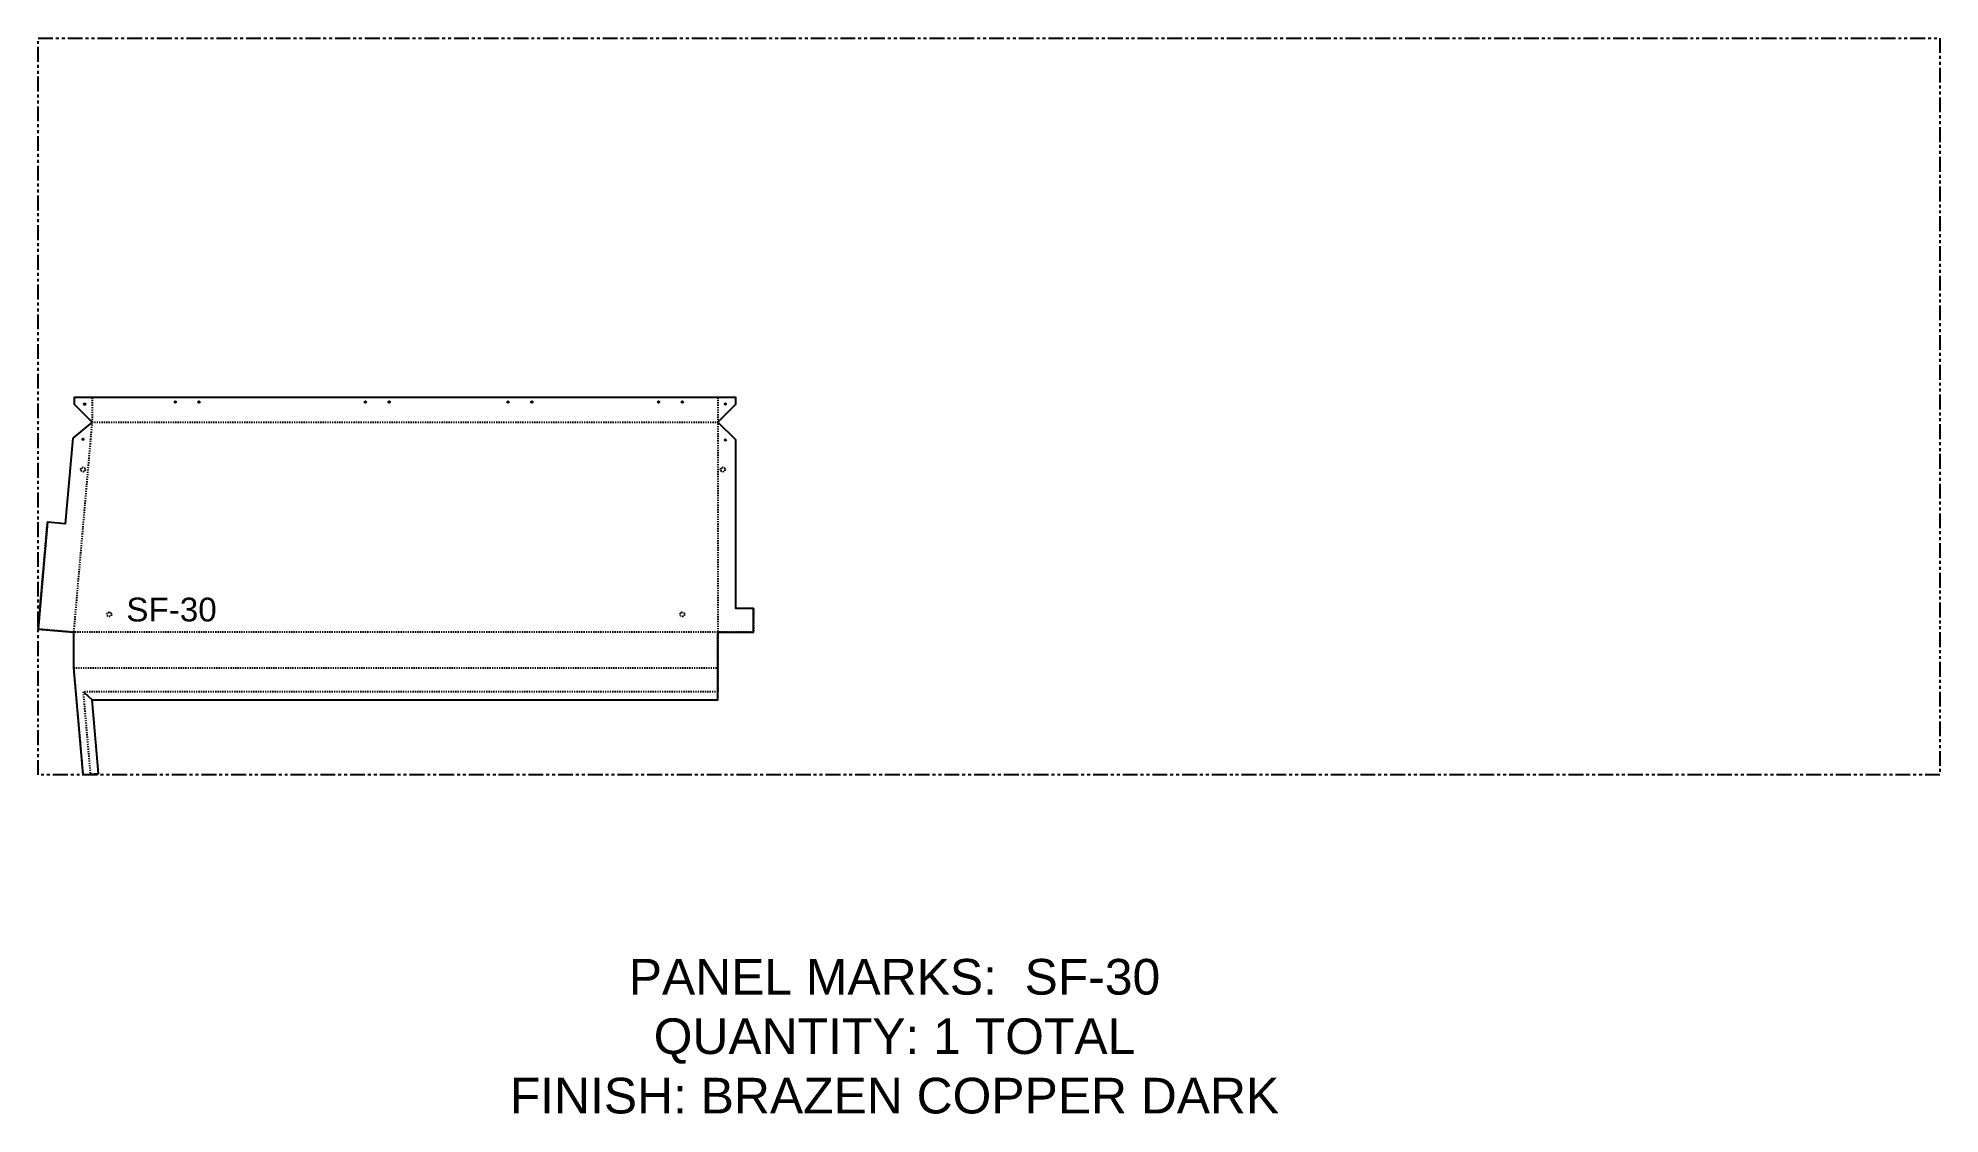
# Model space of a CAD drawing. Header units: inches. Extents: x 0 to 160, y -29 to 62.
import ezdxf

# ---------------------------------------------------------------- set-up
doc = ezdxf.new("R2010")
doc.units = ezdxf.units.IN
doc.header["$MEASUREMENT"] = 0
doc.linetypes.add('HIDDEN', pattern=[0.375, 0.25, -0.125])
doc.linetypes.add('PHANTOM', pattern=[2.5, 1.25, -0.25, 0.25, -0.25, 0.25, -0.25])
for name, color, linetype in [('CUT', 7, 'Continuous'), ('DIMS', 1, 'Continuous'), ('HOLES', 6, 'Continuous'), ('RELIEF', 82, 'Continuous'), ('ROUT', 1, 'HIDDEN'), ('SHEET', 5, 'PHANTOM'), ('TEXT', 2, 'PHANTOM'), ('WEEPS', 3, 'HIDDEN')]:
    doc.layers.add(name, color=color, linetype=linetype)
doc.styles.get("Standard").update_dxf_attribs({"font": 'arial.ttf'})

msp = doc.modelspace()

# ---------------------------------------------------------------- linework, layer by layer
at = {"layer": 'CUT', "ltscale": 0.25}
msp.add_lwpolyline([(2.92, 28.32), (2.29, 21.13), (0.79, 21.26), (0, 12.26), (2.99, 12), (2.99, 9), (3.78, 0), (5.09, 0.12), (4.54, 6.31), (57.2, 6.31), (57.2, 12), (60.2, 12), (60.2, 14), (58.7, 14), (58.7, 28.19), (57.2, 29.69), (58.7, 31.19), (58.7, 31.75), (3.04, 31.75), (3.04, 31.19), (4.54, 29.69)], close=True, dxfattribs=at)
at = {"layer": 'HOLES', "ltscale": 0.25}
for centre in [(3.92, 31.19), (11.54, 31.38), (13.54, 31.38), (27.54, 31.38), (29.54, 31.38), (39.54, 31.38), (41.54, 31.38), (52.2, 31.38), (54.2, 31.38), (57.83, 31.2), (3.79, 28.24), (57.83, 28.18)]:
    msp.add_circle(centre, 0.0625, dxfattribs=at)
at = {"layer": 'RELIEF'}
msp.add_line((3.88, 6.92), (4.54, 6.31), dxfattribs=at)
at = {"layer": 'ROUT', "ltscale": 0.25}
for p, q in [((4.54, 29.69), (57.2, 29.69)), ((2.99, 9), (57.2, 9))]:
    msp.add_line(p, q, dxfattribs=at)
for points in [[(4.54, 31.75), (4.54, 29.69), (2.99, 12), (2.99, 9), (3.78, 0)], [(57.2, 31.75), (57.2, 7), (3.79, 7), (4.4, 0.05)], [(60.2, 14), (60.2, 12), (2.99, 12), (0, 12.26), (0.79, 21.26)]]:
    msp.add_lwpolyline(points, dxfattribs=at)
at = {"layer": 'SHEET'}
msp.add_lwpolyline([(0, 62), (160, 62), (160, 0), (0, 0)], close=True, dxfattribs=at)
at = {"layer": 'WEEPS', "ltscale": 0.25}
for centre in [(3.78, 25.69), (57.61, 25.69), (5.99, 13.5), (54.2, 13.5)]:
    msp.add_circle(centre, 0.188, dxfattribs=at)

# ---------------------------------------------------------------- texts
at = {"layer": 'DIMS', "ltscale": 0.25, "insert": (11.23, 14.91), "char_height": 2, "attachment_point": 2}
msp.add_mtext_dynamic_manual_height_columns('SF-30', width=3.0859, gutter_width=10, heights=[0], dxfattribs=at)
at = {"layer": 'TEXT', "insert": (72.05, -22.01), "char_height": 3, "attachment_point": 5}
msp.add_mtext_dynamic_manual_height_columns('PANEL MARKS:  SF-30\\PQUANTITY: 1 TOTAL\\PFINISH: BRAZEN COPPER DARK', width=199.7409, gutter_width=1, heights=[0], dxfattribs=at)

doc.saveas('drawing.dxf')
